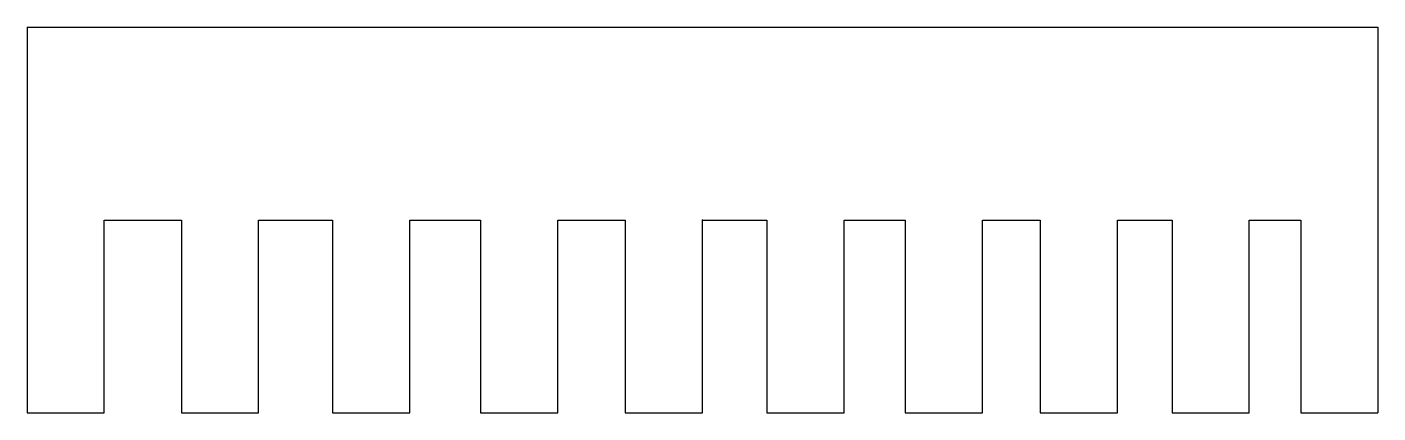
# Model space of a CAD drawing. Header units: millimetres. Extents: x -52 to 52, y -15 to 15.
import ezdxf

# ---------------------------------------------------------------- set-up
doc = ezdxf.new("R2010")
doc.units = ezdxf.units.MM
doc.header["$PDSIZE"] = -1

msp = doc.modelspace()

# ---------------------------------------------------------------- linework, layer by layer
at = {"color": 7, "linetype": 'Continuous'}
for p, q in [((-52.5, 15), (52.5, 15)), ((-52.5, 15), (-52.5, -15)), ((52.5, 15), (52.5, -15)), ((-46.5, -15), (-46.5, 0)), ((-46.5, 0), (-40.5, 0)), ((-40.5, 0), (-40.5, -15)), ((-34.5, -15), (-34.5, 0)), ((-34.5, 0), (-28.75, 0)), ((-28.75, 0), (-28.75, -15)), ((-22.75, -15), (-22.75, 0)), ((-22.75, 0), (-17.25, 0)), ((-17.25, 0), (-17.25, -15)), ((-11.25, -15), (-11.25, 0)), ((-11.25, 0), (-6, 0)), ((-6, 0), (-6, -15)), ((0, -15), (0, 0)), ((0, 0), (5, 0)), ((5, 0), (5, -15)), ((11, -15), (11, 0)), ((11, 0), (15.75, 0)), ((15.75, 0), (15.75, -15)), ((21.75, -15), (21.75, 0)), ((21.75, 0), (26.25, 0)), ((26.25, 0), (26.25, -15)), ((32.25, -15), (32.25, 0)), ((32.25, 0), (36.5, 0)), ((36.5, 0), (36.5, -15)), ((42.5, -15), (42.5, 0)), ((42.5, 0), (46.5, 0)), ((46.5, 0), (46.5, -15)), ((-52.5, -15), (-46.5, -15)), ((-40.5, -15), (-34.5, -15)), ((-28.75, -15), (-22.75, -15)), ((-28.75, -15), (-22.75, -15)), ((-17.25, -15), (-11.25, -15)), ((-17.25, -15), (-11.25, -15)), ((-6, -15), (0, -15)), ((-6, -15), (0, -15)), ((5, -15), (11, -15)), ((5, -15), (11, -15)), ((15.75, -15), (21.75, -15)), ((15.75, -15), (21.75, -15)), ((26.25, -15), (32.25, -15)), ((26.25, -15), (32.25, -15)), ((36.5, -15), (42.5, -15)), ((46.5, -15), (52.5, -15))]:
    msp.add_line(p, q, dxfattribs=at)
msp.add_point((0, 0), dxfattribs=at)

doc.saveas('drawing.dxf')
